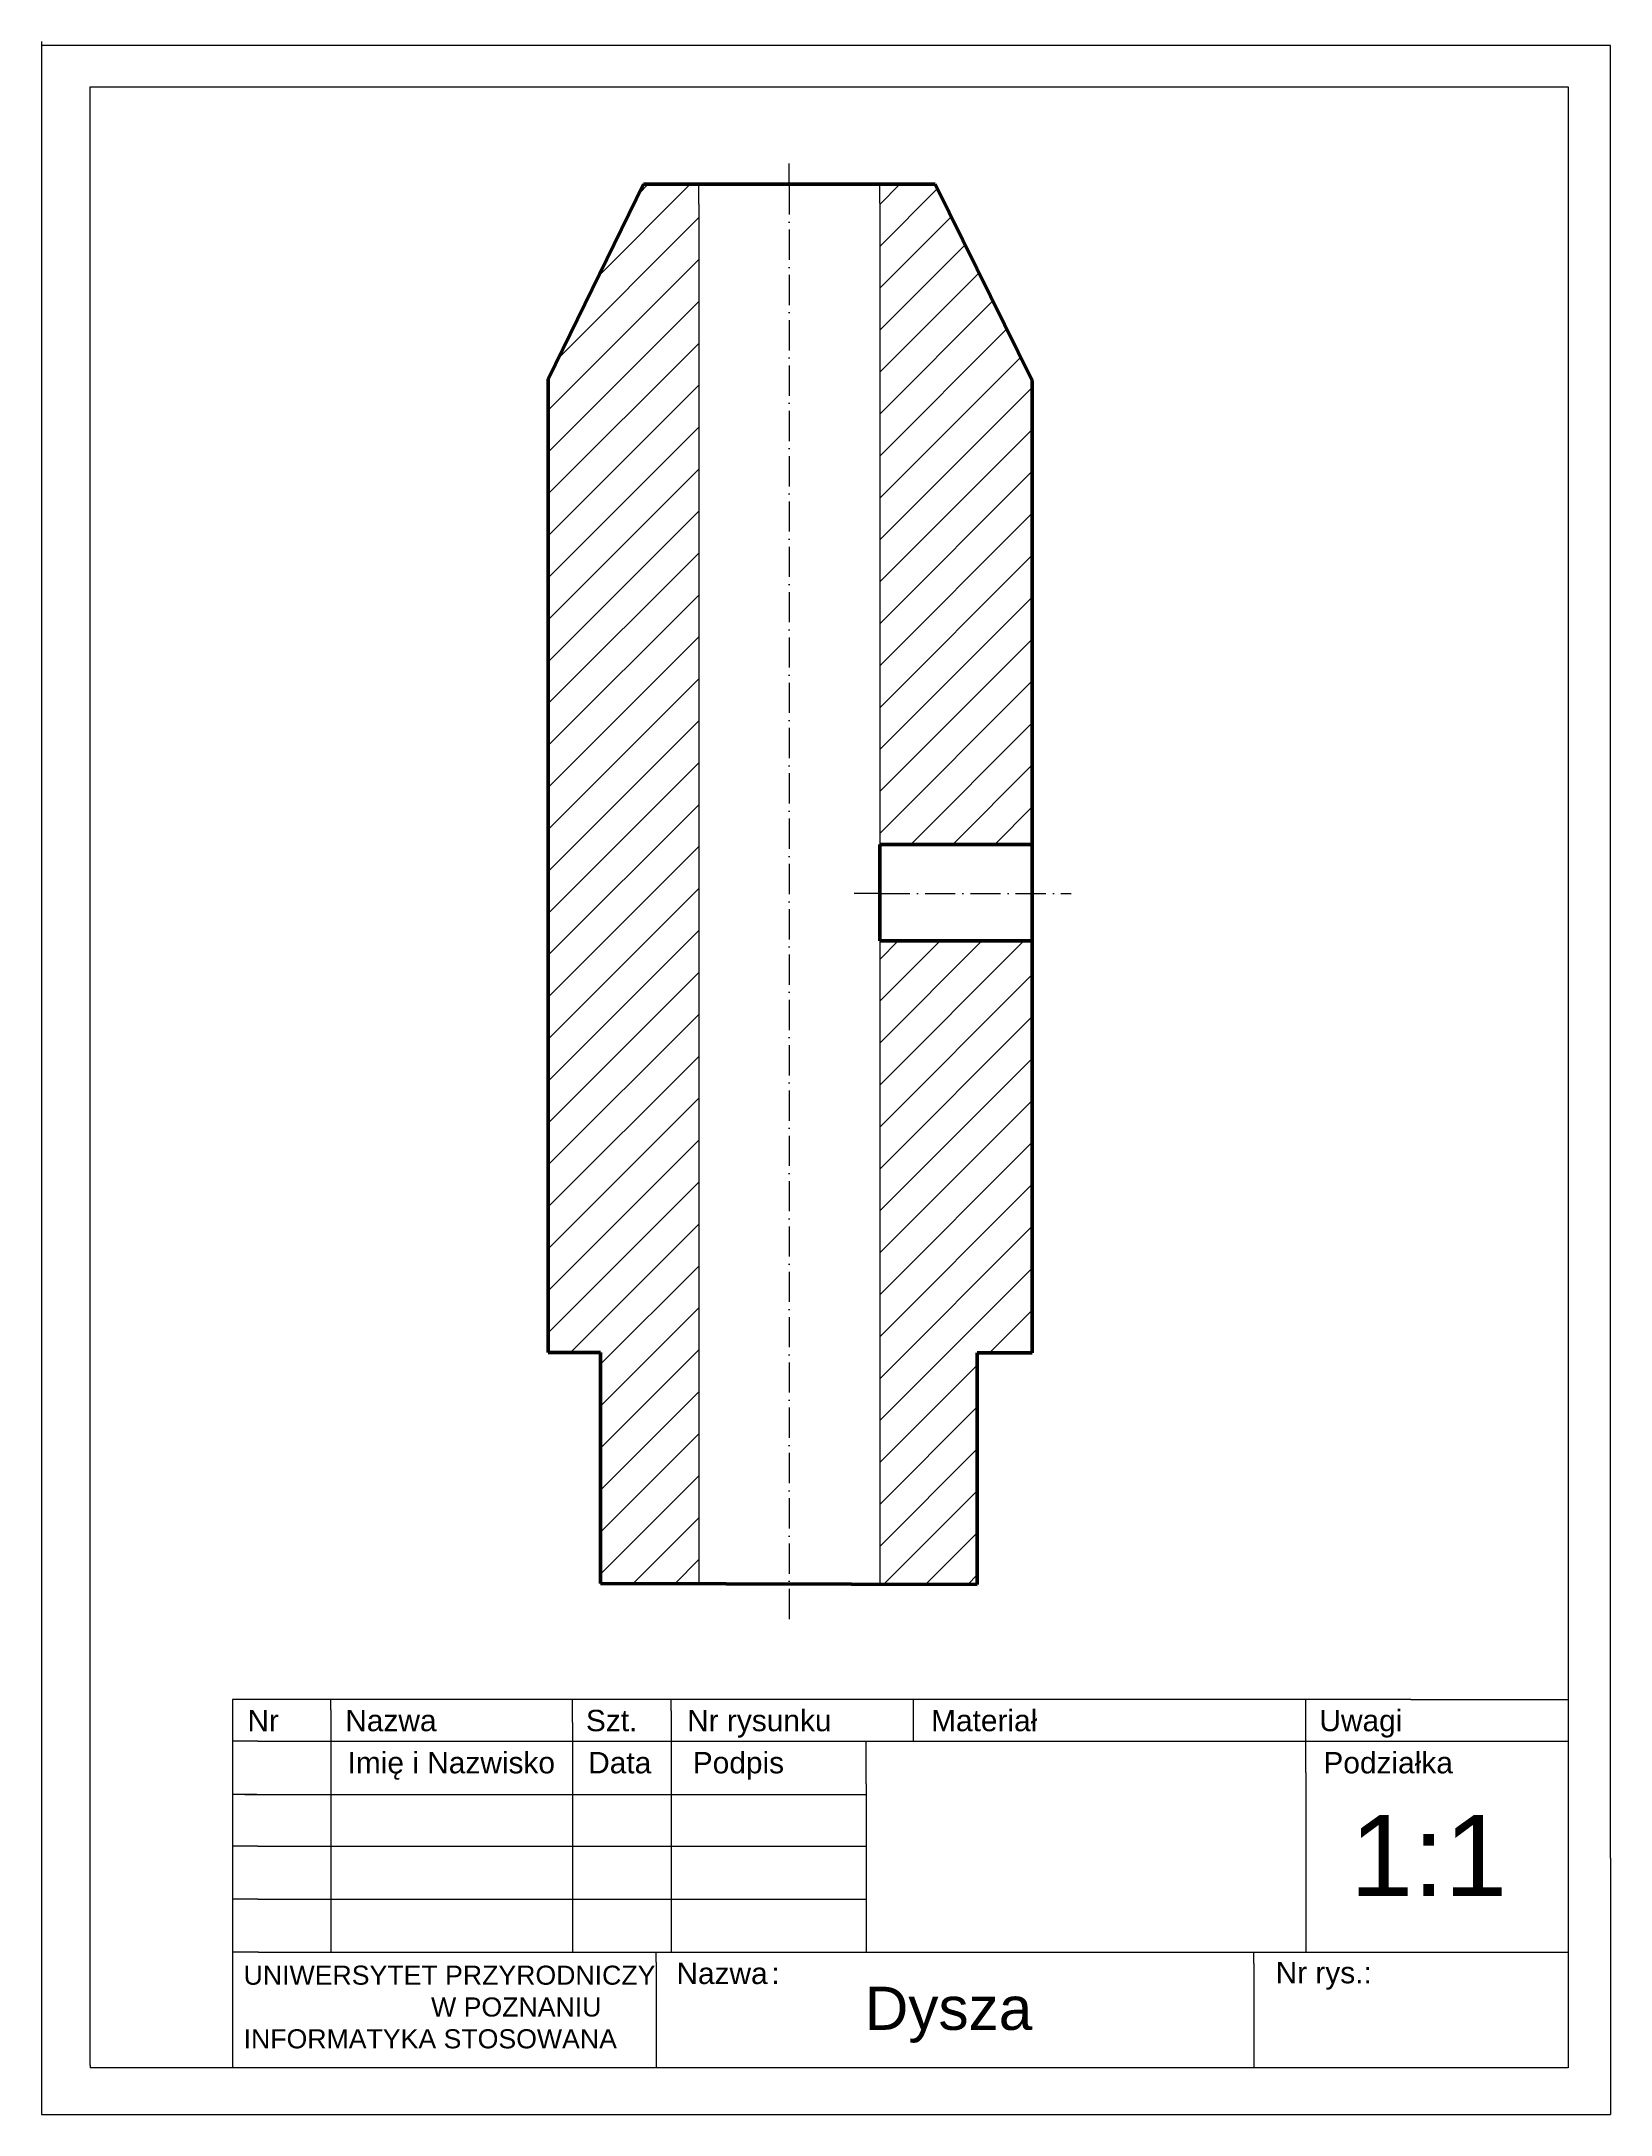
# Model space of a CAD drawing. Header units: millimetres. Extents: x 6095 to 43497, y 6355 to 55773.
import ezdxf

# ---------------------------------------------------------------- set-up
doc = ezdxf.new("R2010")
doc.units = ezdxf.units.MM
doc.linetypes.add('ACAD_ISO03W100', pattern=[30, 12, -18])
doc.linetypes.add('ACAD_ISO10W100', pattern=[18, 12, -3, 0, -3])
doc.layers.add('cienka ciagla', color=7, linetype='Continuous', lineweight=18)
doc.styles.get("Standard").update_dxf_attribs({"font": 'arial.ttf'})

msp = doc.modelspace()

# ---------------------------------------------------------------- hatches: boundary and pattern name
at = {"lineweight": 18, "transparency": 33554483}
h = msp.add_hatch(dxfattribs=at)
h.set_pattern_fill('ANSI31', color=256)
h.set_pattern_definition([(45, (13544.63, 40350.396), (-2.245064, 2.245064), [])])
h.paths.add_polyline_path([(11292, 40146, 1), (15520, 40146, 1)], flags=17)
edge = h.paths.add_edge_path(flags=17)
edge.add_arc((13406, 40146), 2114, 0, 360)
at = {"layer": 'cienka ciagla', "lineweight": 18, "transparency": 33554687}
h = msp.add_hatch(dxfattribs=at)
h.set_pattern_fill('ANSI31', color=256, scale=222.65014)
h.set_pattern_definition([(45, (18175.8, 18993.8), (-499.864, 499.864), [])])
h.paths.add_polyline_path([(26077, 36634), (27357, 36634), (29713, 36634), (29713, 47695), (27396, 52369), (26077, 52369), (26077, 51920)])
h.paths.add_polyline_path([(18176, 24521), (19422, 24521), (19422, 19011), (21765, 19007), (21765, 51893), (21765, 52369), (20444, 52369), (18176, 47726)])
h.paths.add_polyline_path([(29713, 34331), (27771, 34331), (26077, 34331), (26077, 18998), (28403, 18994), (28403, 24514), (28707, 24514), (29713, 24514), (29713, 29149)])

# ---------------------------------------------------------------- linework, layer by layer
at = {"lineweight": 18}
for p, q in [((6095, 55773), (6095, 12468)), ((43497, 55680), (6095, 55680)), ((43497, 12468), (43497, 55680)), ((7254, 7522), (7254, 54689)), ((7254, 54689), (42491, 54689)), ((42491, 54689), (42491, 7521)), ((26077, 51920), (26077, 18998)), ((38736, 16249), (10652, 16249)), ((10652, 16249), (10652, 7471)), ((12991, 15999), (12991, 16249)), ((12991, 15999), (12991, 10223)), ((18753, 15699), (18753, 16249)), ((21107, 15981), (21107, 16249)), ((21107, 15981), (21107, 13981)), ((26873, 16249), (26873, 15258)), ((36234, 15258), (36234, 16249)), ((38736, 16249), (42491, 16249)), ((18753, 15699), (18753, 11488)), ((11255, 15258), (10652, 15258)), ((11255, 15258), (42491, 15258)), ((25752, 14241), (25752, 15258)), ((36234, 14506), (36234, 15258)), ((36234, 14506), (36234, 10223)), ((11229, 13981), (10652, 13981)), ((10941, 13981), (25752, 13981)), ((21107, 13981), (21107, 10223)), ((25752, 14241), (25752, 10223)), ((6095, 12468), (6095, 6355)), ((11255, 12752), (10652, 12752)), ((11255, 12752), (25752, 12752)), ((43497, 12468), (43497, 6355)), ((11255, 11488), (10652, 11488)), ((11255, 11488), (25752, 11488)), ((18753, 11488), (18753, 10223)), ((11267, 10223), (10652, 10223)), ((11267, 10223), (42491, 10223)), ((20750, 9990), (20750, 10223)), ((20750, 9990), (20750, 7471)), ((34991, 9959), (34991, 10223)), ((34991, 9959), (34991, 7470)), ((7254, 7522), (7254, 7471)), ((42491, 7470), (7254, 7471)), ((42491, 7521), (42491, 7470)), ((6095, 6355), (43497, 6355))]:
    msp.add_line(p, q, dxfattribs=at)
at = {"linetype": 'ACAD_ISO03W100', "lineweight": 18, "ltscale": 60}
msp.add_line((23920, 52369), (23920, 52862), dxfattribs=at)
at = {"lineweight": 50}
for p, q in [((20444, 52369), (18176, 47726)), ((20444, 52369), (27396, 52369)), ((27396, 52369), (29713, 47695)), ((18176, 47726), (18176, 24521)), ((27357, 36634), (26077, 36634)), ((26077, 36634), (26077, 34331)), ((27357, 36634), (29713, 36634)), ((27771, 34331), (26077, 34331)), ((27771, 34331), (29713, 34331))]:
    msp.add_line(p, q, dxfattribs=at)
at = {"linetype": 'Continuous', "lineweight": 18}
for p, q in [((21765, 51893), (21765, 52369)), ((21765, 51893), (21765, 19007)), ((26077, 51920), (26077, 52369))]:
    msp.add_line(p, q, dxfattribs=at)
at = {"linetype": 'ACAD_ISO10W100', "lineweight": 18, "ltscale": 60}
for p, q in [((23920, 52369), (23920, 18021)), ((26077, 35459), (25466, 35459)), ((26077, 35459), (30644, 35459))]:
    msp.add_line(p, q, dxfattribs=at)
at = {"linetype": 'Continuous', "lineweight": 50}
for p, q in [((29713, 47695), (29713, 29149)), ((29713, 29149), (29713, 24514)), ((18176, 24521), (19422, 24521)), ((19422, 24521), (19422, 19011)), ((28707, 24514), (28403, 24514)), ((28403, 24514), (28403, 18994)), ((29713, 24514), (28707, 24514)), ((28403, 18994), (19422, 19011))]:
    msp.add_line(p, q, dxfattribs=at)

# ---------------------------------------------------------------- texts
at = {"lineweight": 18}
for s, height, p in [('Nr        Nazwa                  Szt.      Nr rysunku            Materiał                                  Uwagi', 509.635, (11004, 15493)), ('1:1', 1929, (37292, 11565)), ('Dysza', 1028.8, (25721, 8374))]:
    msp.add_text(s, height=height, dxfattribs=at).set_placement(p)
at = {"lineweight": 18, "attachment_point": 1}
for s, insert, char_height in [('Imię i Nazwisko    Data     Podpis                                                                 Podziałka', (13392, 14998), 509.635), ('UNIWERSYTET PRZYRODNICZY\\P^I               W POZNANIU\\PINFORMATYKA STOSOWANA', (10914, 9905), 455), ('Nazwa', (21230, 9976), 509.6), ('Nr rys.:', (35513, 9993), 509.6), (':', (23493, 9978), 510)]:
    msp.add_mtext(s, dxfattribs=dict(at, insert=insert, char_height=char_height))

doc.saveas('drawing.dxf')
